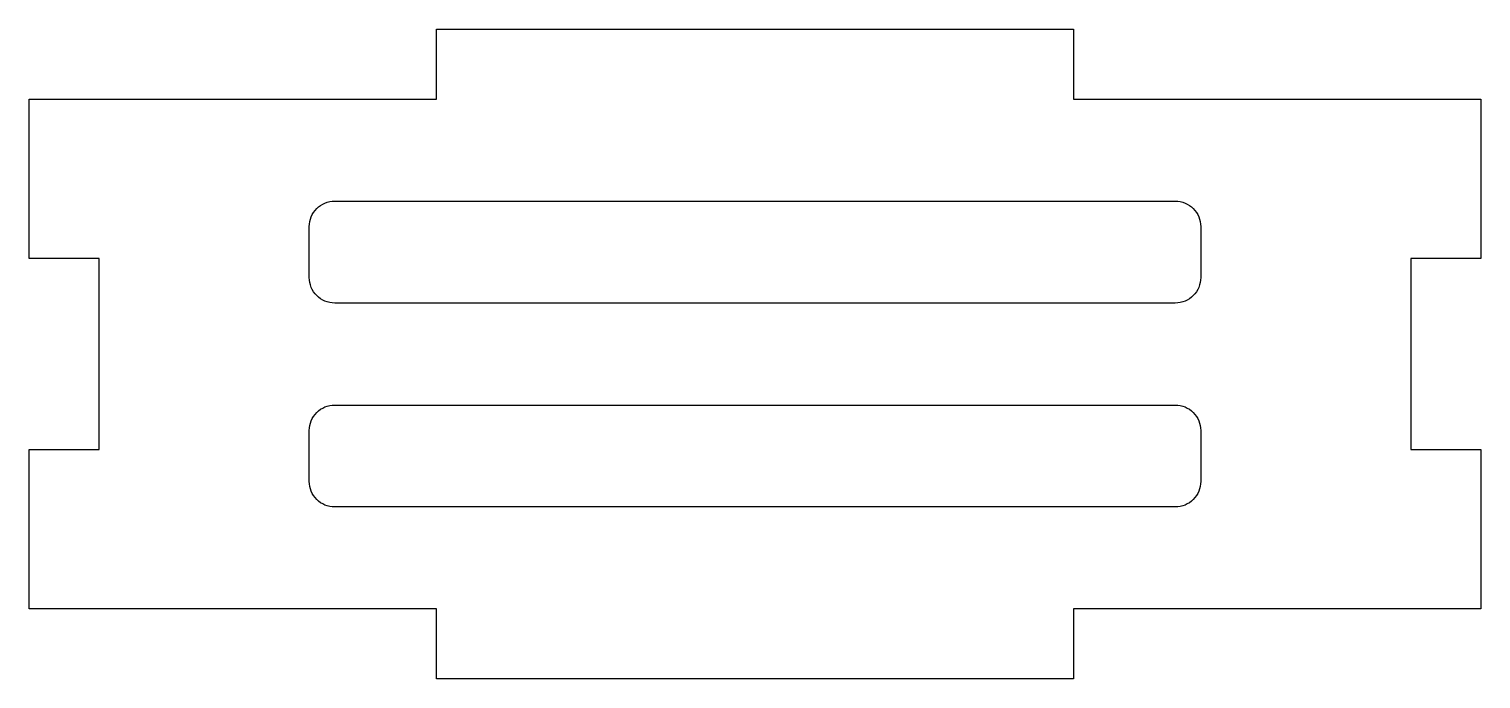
# Model space of a CAD drawing. Header units: millimetres. Extents: x 48 to 162, y -270 to -219.
import ezdxf

# ---------------------------------------------------------------- set-up
doc = ezdxf.new("R2010")
doc.units = ezdxf.units.MM
doc.layers.get('0').update_dxf_attribs({"linetype": 'CONTINUOUS'})

msp = doc.modelspace()

# ---------------------------------------------------------------- linework, layer by layer
msp.add_lwpolyline([(162, -236.53), (156.5, -236.53), (156.5, -251.53), (162, -251.53), (162, -264.03), (130, -264.03), (130, -269.53), (80, -269.53), (80, -264.03), (48, -264.03), (48, -251.53), (53.5, -251.53), (53.5, -236.53), (48, -236.53), (48, -224.03), (80, -224.03), (80, -218.53), (130, -218.53), (130, -224.03), (162, -224.03)], close=True)
for points in [[(140, -238.03, -0.414214), (138, -240.03), (72, -240.03, -0.414214), (70, -238.03), (70, -234.03, -0.414214), (72, -232.03), (138, -232.03, -0.414214), (140, -234.03)], [(140, -254.03, -0.414214), (138, -256.03), (72, -256.03, -0.414214), (70, -254.03), (70, -250.03, -0.414214), (72, -248.03), (138, -248.03, -0.414214), (140, -250.03)]]:
    msp.add_lwpolyline(points, format="xyb", close=True)

doc.saveas('drawing.dxf')
